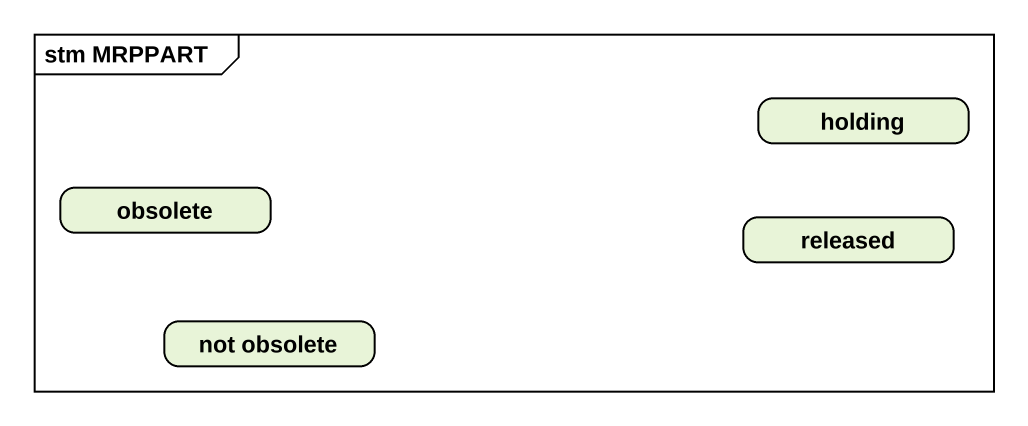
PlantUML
@startuml
mainframe stm MRPPART
hide empty description
state holding
state obsolete
state released
state "not obsolete" as not_obsolete
@enduml
